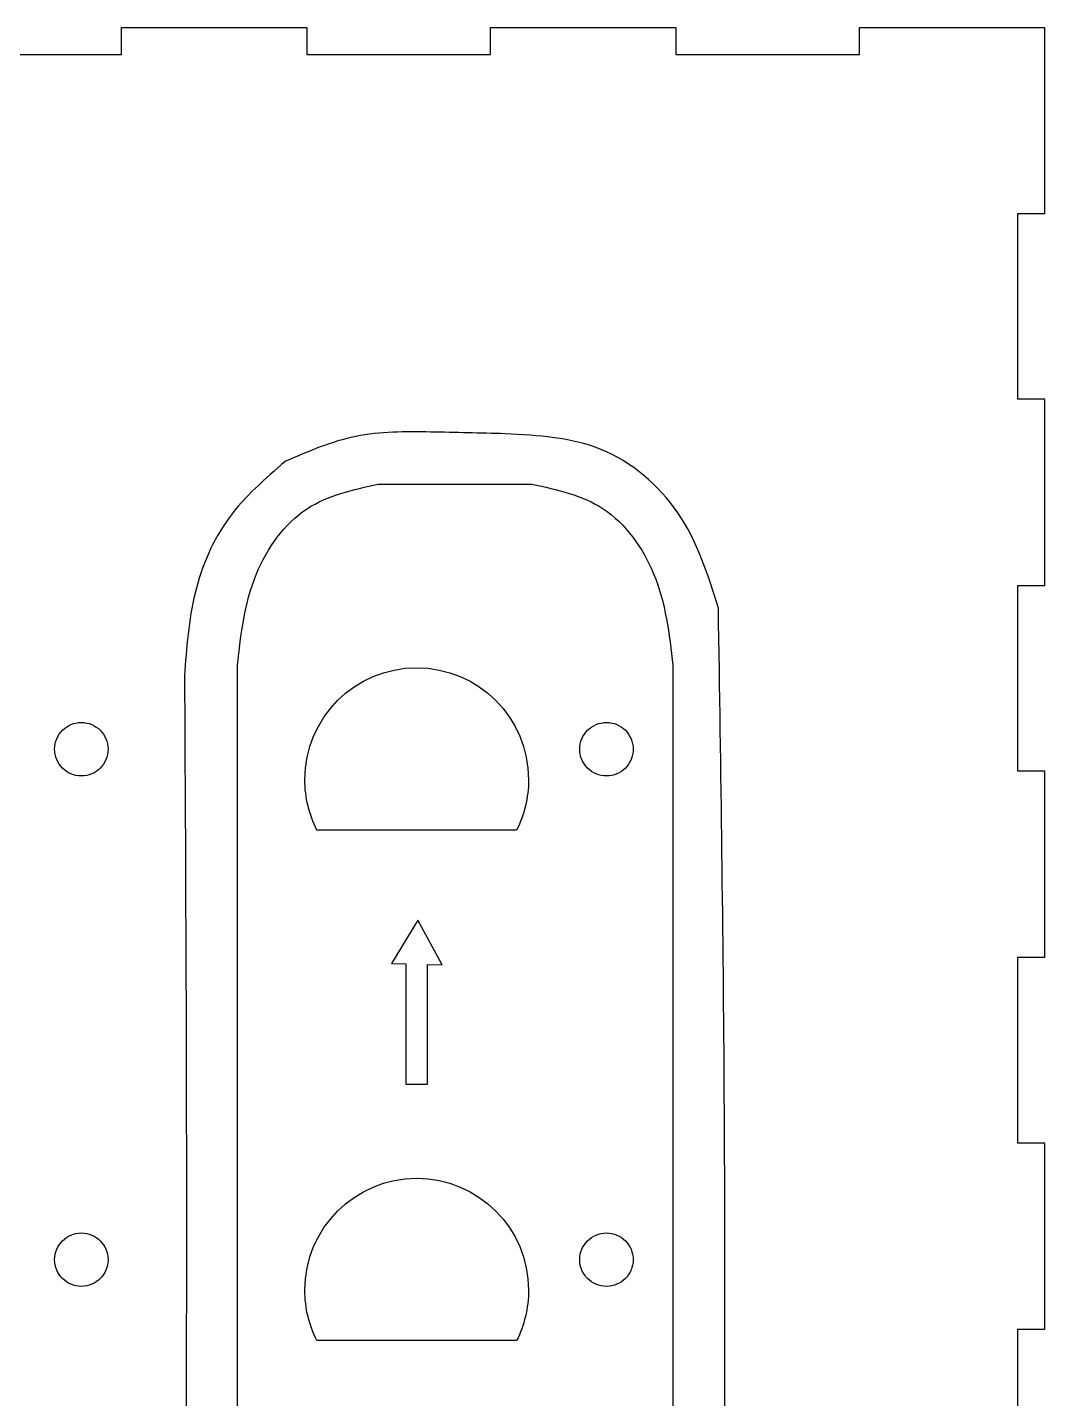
# Model space of a CAD drawing. Extents: x -830 to 230, y -333 to 309.
# Drawn here: x -395.9 to -283.5, y 156.6 to 308 of the extents above; entities that cross this region are included whole.
import ezdxf

# ---------------------------------------------------------------- set-up
doc = ezdxf.new("R2010")
doc.units = 0
doc.layers.add('newlayer', color=7, linetype='CONTINUOUS')

msp = doc.modelspace()

# ---------------------------------------------------------------- linework, layer by layer
at = {"layer": 'newlayer', "color": 7}
for p, q in [((-385.480752, 305.025607), (-385.480752, 308.025607)), ((-385.480752, 308.025607), (-365.006136, 308.025607)), ((-365.006136, 308.025607), (-365.006136, 305.025607)), ((-344.71152, 305.025607), (-344.71152, 308.025607)), ((-344.71152, 308.025607), (-324.236904, 308.025607)), ((-324.236904, 308.025607), (-324.236904, 305.025607)), ((-303.94229, 305.025607), (-303.94229, 308.025607)), ((-303.94229, 308.025607), (-283.512672, 308.025607)), ((-283.512675, 308.025607), (-283.512675, 287.447274)), ((-405.775366, 305.025607), (-385.480752, 305.025607)), ((-365.006136, 305.025607), (-344.71152, 305.025607)), ((-324.236904, 305.025607), (-303.94229, 305.025607)), ((-283.512675, 287.447274), (-286.512675, 287.447274)), ((-286.512675, 287.447274), (-286.512675, 267.003941)), ((-286.512675, 267.003941), (-283.512675, 267.003941)), ((-283.512675, 267.003941), (-283.512675, 246.380608)), ((-357.114198, 257.59835), (-340.140282, 257.59835)), ((-283.512675, 246.380608), (-286.512675, 246.380608)), ((-286.512675, 246.380608), (-286.512675, 225.937274)), ((-378.513467, 236.424016), (-378.513467, 236.424016)), ((-372.675283, 51.29574), (-372.675283, 237.598362)), ((-358.754228, 235.831096), (-357.674362, 236.351912)), ((-357.674362, 236.351912), (-356.539433, 236.767817)), ((-356.539433, 236.767817), (-355.355624, 237.072595)), ((-355.355624, 237.072595), (-354.129142, 237.260021)), ((-354.129142, 237.260021), (-352.866198, 237.32388)), ((-352.866198, 237.32388), (-351.603282, 237.260021)), ((-351.603282, 237.260021), (-350.3768, 237.072595)), ((-350.3768, 237.072595), (-349.192991, 236.767817)), ((-349.192991, 236.767817), (-348.058063, 236.351912)), ((-348.058063, 236.351912), (-346.978196, 235.831096)), ((-324.579169, 237.598362), (-324.579169, 51.29574)), ((-360.723801, 234.499617), (-359.772768, 235.211593)), ((-359.772768, 235.211593), (-358.754228, 235.831096)), ((-346.978196, 235.831096), (-345.959656, 235.211593)), ((-345.959656, 235.211593), (-345.008623, 234.499617)), ((-362.398451, 232.823144), (-361.601089, 233.701397)), ((-361.601089, 233.701397), (-360.723801, 234.499617)), ((-345.008623, 234.499617), (-344.131307, 233.701397)), ((-344.131307, 233.701397), (-343.333973, 232.823144)), ((-363.728508, 230.851435), (-363.109679, 231.871084)), ((-363.109679, 231.871084), (-362.398451, 232.823144)), ((-343.333973, 232.823144), (-342.622745, 231.871084)), ((-342.622745, 231.871084), (-342.003916, 230.851435)), ((-392.355155, 229.979597), (-392.185313, 230.206695)), ((-392.185313, 230.206695), (-391.994926, 230.416186)), ((-391.994926, 230.416186), (-391.785433, 230.606587)), ((-391.785433, 230.606587), (-391.558328, 230.776409)), ((-391.558328, 230.776409), (-391.315109, 230.924175)), ((-391.315109, 230.924175), (-391.057243, 231.048398)), ((-391.057243, 231.048398), (-390.786197, 231.147599)), ((-390.786197, 231.147599), (-390.503495, 231.220288)), ((-390.503495, 231.220288), (-390.210576, 231.264992)), ((-390.210576, 231.264992), (-389.908965, 231.280232)), ((-389.908965, 231.280232), (-389.607326, 231.264992)), ((-389.607326, 231.264992), (-389.314436, 231.220288)), ((-389.314436, 231.220288), (-389.031734, 231.147599)), ((-389.031734, 231.147599), (-388.760688, 231.048398)), ((-388.760688, 231.048398), (-388.502793, 230.924175)), ((-388.502793, 230.924175), (-388.259574, 230.776409)), ((-388.259574, 230.776409), (-388.03247, 230.606587)), ((-388.03247, 230.606587), (-387.822976, 230.416186)), ((-387.822976, 230.416186), (-387.632589, 230.206695)), ((-387.632589, 230.206695), (-387.462776, 229.979597)), ((-364.248756, 229.770416), (-363.728508, 230.851435)), ((-342.003916, 230.851435), (-341.483668, 229.770416)), ((-334.350699, 229.979653), (-334.180857, 230.206752)), ((-334.180857, 230.206752), (-333.99047, 230.416242)), ((-333.99047, 230.416242), (-333.780977, 230.606644)), ((-333.780977, 230.606644), (-333.553872, 230.776465)), ((-333.553872, 230.776465), (-333.310653, 230.924231)), ((-333.310653, 230.924231), (-333.052787, 231.048454)), ((-333.052787, 231.048454), (-332.781741, 231.147655)), ((-332.781741, 231.147655), (-332.499039, 231.220344)), ((-332.499039, 231.220344), (-332.20612, 231.265048)), ((-332.20612, 231.265048), (-331.904509, 231.280288)), ((-331.904509, 231.280288), (-331.60287, 231.265048)), ((-331.60287, 231.265048), (-331.30998, 231.220344)), ((-331.30998, 231.220344), (-331.02725, 231.147655)), ((-331.02725, 231.147655), (-330.756232, 231.048454)), ((-330.756232, 231.048454), (-330.498337, 230.924231)), ((-330.498337, 230.924231), (-330.255118, 230.776465)), ((-330.255118, 230.776465), (-330.028014, 230.606644)), ((-330.028014, 230.606644), (-329.81852, 230.416242)), ((-329.81852, 230.416242), (-329.628133, 230.206752)), ((-329.628133, 230.206752), (-329.45832, 229.979653)), ((-392.858978, 228.330222), (-392.843738, 228.631844)), ((-392.843738, 228.631844), (-392.799034, 228.924752)), ((-392.799034, 228.924752), (-392.726333, 229.207462)), ((-392.726333, 229.207462), (-392.627132, 229.478497)), ((-392.627132, 229.478497), (-392.502898, 229.736369)), ((-392.502898, 229.736369), (-392.355155, 229.979597)), ((-387.462776, 229.979597), (-387.315004, 229.736369)), ((-387.315004, 229.736369), (-387.19077, 229.478497)), ((-387.19077, 229.478497), (-387.091597, 229.207462)), ((-387.091597, 229.207462), (-387.018897, 228.924752)), ((-387.018897, 228.924752), (-386.974193, 228.631844)), ((-386.974193, 228.631844), (-386.958953, 228.330222)), ((-364.968649, 227.449153), (-364.664216, 228.634249)), ((-364.664216, 228.634249), (-364.248756, 229.770416)), ((-341.483668, 229.770416), (-341.068208, 228.634249)), ((-341.068208, 228.634249), (-340.763775, 227.449156)), ((-334.854522, 228.330279), (-334.839282, 228.631901)), ((-334.839282, 228.631901), (-334.794578, 228.924808)), ((-334.794578, 228.924808), (-334.721877, 229.207519)), ((-334.721877, 229.207519), (-334.622676, 229.478553)), ((-334.622676, 229.478553), (-334.498442, 229.736426)), ((-334.498442, 229.736426), (-334.350699, 229.979653)), ((-329.45832, 229.979653), (-329.310548, 229.736426)), ((-329.310548, 229.736426), (-329.186314, 229.478553)), ((-329.186314, 229.478553), (-329.087141, 229.207519)), ((-329.087141, 229.207519), (-329.014441, 228.924808)), ((-329.014441, 228.924808), (-328.969737, 228.631901)), ((-328.969737, 228.631901), (-328.954497, 228.330279)), ((-392.843738, 228.028603), (-392.858978, 228.330222)), ((-392.799034, 227.735696), (-392.843738, 228.028603)), ((-392.726333, 227.452985), (-392.799034, 227.735696)), ((-392.627132, 227.18195), (-392.726333, 227.452985)), ((-392.502898, 226.924078), (-392.627132, 227.18195)), ((-387.19077, 227.18195), (-387.315004, 226.924078)), ((-387.091597, 227.452985), (-387.19077, 227.18195)), ((-387.018897, 227.735696), (-387.091597, 227.452985)), ((-386.974193, 228.028603), (-387.018897, 227.735696)), ((-386.958953, 228.330222), (-386.974193, 228.028603)), ((-365.155875, 226.221351), (-364.968649, 227.449153)), ((-340.763775, 227.449156), (-340.576549, 226.221351)), ((-334.839282, 228.028659), (-334.854522, 228.330279)), ((-334.794578, 227.735752), (-334.839282, 228.028659)), ((-334.721877, 227.453042), (-334.794578, 227.735752)), ((-334.622676, 227.182007), (-334.721877, 227.453042)), ((-334.498442, 226.924135), (-334.622676, 227.182007)), ((-329.186314, 227.182007), (-329.310548, 226.924135)), ((-329.087141, 227.453042), (-329.186314, 227.182007)), ((-329.014441, 227.735752), (-329.087141, 227.453042)), ((-328.969737, 228.028659), (-329.014441, 227.735752)), ((-328.954497, 228.330279), (-328.969737, 228.028659)), ((-392.355155, 226.680851), (-392.502898, 226.924078)), ((-392.185313, 226.453749), (-392.355155, 226.680851)), ((-391.994926, 226.244259), (-392.185313, 226.453749)), ((-391.785433, 226.05386), (-391.994926, 226.244259)), ((-391.558328, 225.884036), (-391.785433, 226.05386)), ((-391.315109, 225.736273), (-391.558328, 225.884036)), ((-391.057243, 225.61205), (-391.315109, 225.736273)), ((-390.786197, 225.512849), (-391.057243, 225.61205)), ((-388.760688, 225.61205), (-389.031734, 225.512849)), ((-388.502793, 225.736273), (-388.760688, 225.61205)), ((-388.259574, 225.884036), (-388.502793, 225.736273)), ((-388.03247, 226.05386), (-388.259574, 225.884036)), ((-387.822976, 226.244259), (-388.03247, 226.05386)), ((-387.632589, 226.453749), (-387.822976, 226.244259)), ((-387.462776, 226.680851), (-387.632589, 226.453749)), ((-387.315004, 226.924078), (-387.462776, 226.680851)), ((-365.219657, 224.957057), (-365.155875, 226.221351)), ((-340.576549, 226.221351), (-340.512739, 224.957057)), ((-334.350699, 226.680907), (-334.498442, 226.924135)), ((-334.180857, 226.453806), (-334.350699, 226.680907)), ((-333.99047, 226.244315), (-334.180857, 226.453806)), ((-333.780977, 226.053917), (-333.99047, 226.244315)), ((-333.553872, 225.884092), (-333.780977, 226.053917)), ((-333.310653, 225.736329), (-333.553872, 225.884092)), ((-333.052787, 225.612106), (-333.310653, 225.736329)), ((-332.781741, 225.512905), (-333.052787, 225.612106)), ((-330.756232, 225.612106), (-331.02725, 225.512905)), ((-330.498337, 225.736329), (-330.756232, 225.612106)), ((-330.255118, 225.884092), (-330.498337, 225.736329)), ((-330.028014, 226.053917), (-330.255118, 225.884092)), ((-329.81852, 226.244315), (-330.028014, 226.053917)), ((-329.628133, 226.453806), (-329.81852, 226.244315)), ((-329.45832, 226.680907), (-329.628133, 226.453806)), ((-329.310548, 226.924135), (-329.45832, 226.680907)), ((-286.512675, 225.937274), (-283.512675, 225.937274)), ((-283.512675, 225.937274), (-283.512675, 205.313942)), ((-390.503495, 225.440157), (-390.786197, 225.512849)), ((-390.210576, 225.395453), (-390.503495, 225.440157)), ((-389.908965, 225.380213), (-390.210576, 225.395453)), ((-389.607326, 225.395453), (-389.908965, 225.380213)), ((-389.314436, 225.440157), (-389.607326, 225.395453)), ((-389.031734, 225.512849), (-389.314436, 225.440157)), ((-365.214436, 224.583564), (-365.220081, 224.957057)), ((-365.220081, 224.957057), (-365.219657, 224.957057)), ((-365.197503, 224.212956), (-365.214436, 224.583564)), ((-365.169563, 223.84537), (-365.197503, 224.212956)), ((-340.534752, 224.213122), (-340.562128, 223.84557)), ((-340.518383, 224.583666), (-340.534752, 224.213122)), ((-340.512739, 224.957057), (-340.518383, 224.583666)), ((-332.499039, 225.440213), (-332.781741, 225.512905)), ((-332.20612, 225.395509), (-332.499039, 225.440213)), ((-331.904509, 225.380269), (-332.20612, 225.395509)), ((-331.60287, 225.395509), (-331.904509, 225.380269)), ((-331.30998, 225.440213), (-331.60287, 225.395509)), ((-331.02725, 225.512905), (-331.30998, 225.440213)), ((-365.130983, 223.480939), (-365.169563, 223.84537)), ((-365.081792, 223.119807), (-365.130983, 223.480939)), ((-365.022186, 222.762105), (-365.081792, 223.119807)), ((-364.952336, 222.407975), (-365.022186, 222.762105)), ((-340.707133, 222.762277), (-340.775996, 222.408105)), ((-340.648431, 223.120005), (-340.707133, 222.762277)), ((-340.60003, 223.481151), (-340.648431, 223.120005)), ((-340.562128, 223.84557), (-340.60003, 223.481151)), ((-364.872439, 222.057554), (-364.952336, 222.407975)), ((-364.782693, 221.710977), (-364.872439, 222.057554)), ((-364.683238, 221.368384), (-364.782693, 221.710977)), ((-364.574328, 221.02991), (-364.683238, 221.368384)), ((-341.042075, 221.368367), (-341.150053, 221.029853)), ((-340.943636, 221.711008), (-341.042075, 221.368367)), ((-340.854877, 222.057636), (-340.943636, 221.711008)), ((-340.775996, 222.408105), (-340.854877, 222.057636)), ((-364.456105, 220.695693), (-364.574328, 221.02991)), ((-364.328738, 220.365874), (-364.456105, 220.695693)), ((-364.192453, 220.040585), (-364.328738, 220.365874)), ((-364.047419, 219.719967), (-364.192453, 220.040585)), ((-363.893834, 219.404154), (-364.047419, 219.719967)), ((-341.674394, 219.719905), (-341.827781, 219.404154)), ((-341.529755, 220.040489), (-341.674394, 219.719905)), ((-341.394062, 220.36577), (-341.529755, 220.040489)), ((-341.267457, 220.695606), (-341.394062, 220.36577)), ((-341.150053, 221.029853), (-341.267457, 220.695606)), ((-362.514698, 219.404154), (-363.893834, 219.404154)), ((-361.135563, 219.404154), (-362.514698, 219.404154)), ((-359.756456, 219.404154), (-361.135563, 219.404154)), ((-358.377321, 219.404154), (-359.756456, 219.404154)), ((-356.998185, 219.404154), (-358.377321, 219.404154)), ((-355.61905, 219.404154), (-356.998185, 219.404154)), ((-354.239943, 219.404154), (-355.61905, 219.404154)), ((-352.860808, 219.404154), (-354.239943, 219.404154)), ((-351.481672, 219.404154), (-352.860808, 219.404154)), ((-350.102537, 219.404154), (-351.481672, 219.404154)), ((-348.72343, 219.404154), (-350.102537, 219.404154)), ((-347.344294, 219.404154), (-348.72343, 219.404154)), ((-345.965159, 219.404154), (-347.344294, 219.404154)), ((-344.586024, 219.404154), (-345.965159, 219.404154)), ((-343.206917, 219.404154), (-344.586024, 219.404154)), ((-341.827781, 219.404154), (-343.206917, 219.404154)), ((-283.512675, 205.313942), (-286.512675, 205.313942)), ((-286.512675, 205.313942), (-286.512675, 184.870608)), ((-286.512675, 184.870608), (-283.512675, 184.870608)), ((-283.512675, 184.870608), (-283.512675, 164.247275)), ((-357.674362, 179.981015), (-356.539433, 180.39692)), ((-356.539433, 180.39692), (-355.355624, 180.701697)), ((-355.355624, 180.701697), (-354.129142, 180.889124)), ((-354.129142, 180.889124), (-352.866198, 180.952982)), ((-352.866198, 180.952982), (-351.603282, 180.889124)), ((-351.603282, 180.889124), (-350.3768, 180.701697)), ((-350.3768, 180.701697), (-349.192991, 180.39692)), ((-349.192991, 180.39692), (-348.058063, 179.981015)), ((-360.723801, 178.12872), (-359.772768, 178.840696)), ((-359.772768, 178.840696), (-358.754228, 179.460199)), ((-358.754228, 179.460199), (-357.674362, 179.981015)), ((-348.058063, 179.981015), (-346.978196, 179.460199)), ((-346.978196, 179.460199), (-345.959656, 178.840696)), ((-345.959656, 178.840696), (-345.008623, 178.12872)), ((-362.398451, 176.452246), (-361.601089, 177.330499)), ((-361.601089, 177.330499), (-360.723801, 178.12872)), ((-345.008623, 178.12872), (-344.131307, 177.330499)), ((-344.131307, 177.330499), (-343.333973, 176.452246)), ((-363.109679, 175.500187), (-362.398451, 176.452246)), ((-343.333973, 176.452246), (-342.622745, 175.500187)), ((-391.994926, 174.045289), (-391.785433, 174.23569)), ((-391.785433, 174.23569), (-391.558328, 174.405511)), ((-391.558328, 174.405511), (-391.315109, 174.553277)), ((-391.315109, 174.553277), (-391.057243, 174.6775)), ((-391.057243, 174.6775), (-390.786197, 174.776701)), ((-390.786197, 174.776701), (-390.503495, 174.849391)), ((-390.503495, 174.849391), (-390.210576, 174.894095)), ((-390.210576, 174.894095), (-389.908965, 174.909335)), ((-389.908965, 174.909335), (-389.607326, 174.894095)), ((-389.607326, 174.894095), (-389.314436, 174.849391)), ((-389.314436, 174.849391), (-389.031734, 174.776701)), ((-389.031734, 174.776701), (-388.760688, 174.6775)), ((-388.760688, 174.6775), (-388.502793, 174.553277)), ((-388.502793, 174.553277), (-388.259574, 174.405511)), ((-388.259574, 174.405511), (-388.03247, 174.23569)), ((-388.03247, 174.23569), (-387.822976, 174.045289)), ((-364.248756, 173.399519), (-363.728508, 174.480537)), ((-363.728508, 174.480537), (-363.109679, 175.500187)), ((-342.622745, 175.500187), (-342.003916, 174.480537)), ((-342.003916, 174.480537), (-341.483668, 173.399519)), ((-333.99047, 174.045345), (-333.780977, 174.235746)), ((-333.780977, 174.235746), (-333.553872, 174.405568)), ((-333.553872, 174.405568), (-333.310653, 174.553334)), ((-333.310653, 174.553334), (-333.052787, 174.677557)), ((-333.052787, 174.677557), (-332.781741, 174.776758)), ((-332.781741, 174.776758), (-332.499039, 174.849447)), ((-332.499039, 174.849447), (-332.20612, 174.894151)), ((-332.20612, 174.894151), (-331.904509, 174.909391)), ((-331.904509, 174.909391), (-331.60287, 174.894151)), ((-331.60287, 174.894151), (-331.30998, 174.849447)), ((-331.30998, 174.849447), (-331.02725, 174.776758)), ((-331.02725, 174.776758), (-330.756232, 174.677557)), ((-330.756232, 174.677557), (-330.498337, 174.553334)), ((-330.498337, 174.553334), (-330.255118, 174.405568)), ((-330.255118, 174.405568), (-330.028014, 174.235746)), ((-330.028014, 174.235746), (-329.81852, 174.045345)), ((-392.799034, 172.553854), (-392.726333, 172.836565)), ((-392.726333, 172.836565), (-392.627132, 173.1076)), ((-392.627132, 173.1076), (-392.502898, 173.365472)), ((-392.502898, 173.365472), (-392.355155, 173.608699)), ((-392.355155, 173.608699), (-392.185313, 173.835798)), ((-392.185313, 173.835798), (-391.994926, 174.045289)), ((-387.822976, 174.045289), (-387.632589, 173.835798)), ((-387.632589, 173.835798), (-387.462776, 173.608699)), ((-387.462776, 173.608699), (-387.315004, 173.365472)), ((-387.315004, 173.365472), (-387.19077, 173.1076)), ((-387.19077, 173.1076), (-387.091597, 172.836565)), ((-387.091597, 172.836565), (-387.018897, 172.553854)), ((-364.664216, 172.263352), (-364.248756, 173.399519)), ((-341.483668, 173.399519), (-341.068208, 172.263352)), ((-334.794578, 172.553911), (-334.721877, 172.836621)), ((-334.721877, 172.836621), (-334.622676, 173.107656)), ((-334.622676, 173.107656), (-334.498442, 173.365528)), ((-334.498442, 173.365528), (-334.350699, 173.608756)), ((-334.350699, 173.608756), (-334.180857, 173.835854)), ((-334.180857, 173.835854), (-333.99047, 174.045345)), ((-329.81852, 174.045345), (-329.628133, 173.835854)), ((-329.628133, 173.835854), (-329.45832, 173.608756)), ((-329.45832, 173.608756), (-329.310548, 173.365528)), ((-329.310548, 173.365528), (-329.186314, 173.107656)), ((-329.186314, 173.107656), (-329.087141, 172.836621)), ((-329.087141, 172.836621), (-329.014441, 172.553911)), ((-392.858978, 171.959325), (-392.843738, 172.260947)), ((-392.843738, 171.657706), (-392.858978, 171.959325)), ((-392.843738, 172.260947), (-392.799034, 172.553854)), ((-392.799034, 171.364798), (-392.843738, 171.657706)), ((-392.726333, 171.082088), (-392.799034, 171.364798)), ((-387.018897, 171.364798), (-387.091597, 171.082088)), ((-387.018897, 172.553854), (-386.974193, 172.260947)), ((-386.974193, 171.657706), (-387.018897, 171.364798)), ((-386.974193, 172.260947), (-386.958953, 171.959325)), ((-386.958953, 171.959325), (-386.974193, 171.657706)), ((-364.968649, 171.078255), (-364.664216, 172.263352)), ((-341.068208, 172.263352), (-340.763775, 171.078255)), ((-334.854522, 171.959381), (-334.839282, 172.261004)), ((-334.839282, 171.657762), (-334.854522, 171.959381)), ((-334.839282, 172.261004), (-334.794578, 172.553911)), ((-334.794578, 171.364855), (-334.839282, 171.657762)), ((-334.721877, 171.082144), (-334.794578, 171.364855)), ((-329.014441, 171.364855), (-329.087141, 171.082144)), ((-329.014441, 172.553911), (-328.969737, 172.261004)), ((-328.969737, 171.657762), (-329.014441, 171.364855)), ((-328.969737, 172.261004), (-328.954497, 171.959381)), ((-328.954497, 171.959381), (-328.969737, 171.657762)), ((-392.627132, 170.811053), (-392.726333, 171.082088)), ((-392.502898, 170.553181), (-392.627132, 170.811053)), ((-392.355155, 170.309953), (-392.502898, 170.553181)), ((-392.185313, 170.082852), (-392.355155, 170.309953)), ((-391.994926, 169.873361), (-392.185313, 170.082852)), ((-391.785433, 169.682963), (-391.994926, 169.873361)), ((-391.558328, 169.513138), (-391.785433, 169.682963)), ((-388.03247, 169.682963), (-388.259574, 169.513138)), ((-387.822976, 169.873361), (-388.03247, 169.682963)), ((-387.632589, 170.082852), (-387.822976, 169.873361)), ((-387.462776, 170.309953), (-387.632589, 170.082852)), ((-387.315004, 170.553181), (-387.462776, 170.309953)), ((-387.19077, 170.811053), (-387.315004, 170.553181)), ((-387.091597, 171.082088), (-387.19077, 170.811053)), ((-365.219657, 168.58616), (-365.155875, 169.850453)), ((-365.155875, 169.850453), (-364.968649, 171.078255)), ((-340.763775, 171.078255), (-340.576549, 169.850453)), ((-340.576549, 169.850453), (-340.512739, 168.58616)), ((-334.622676, 170.811109), (-334.721877, 171.082144)), ((-334.498442, 170.553237), (-334.622676, 170.811109)), ((-334.350699, 170.31001), (-334.498442, 170.553237)), ((-334.180857, 170.082908), (-334.350699, 170.31001)), ((-333.99047, 169.873418), (-334.180857, 170.082908)), ((-333.780977, 169.683019), (-333.99047, 169.873418)), ((-333.553872, 169.513195), (-333.780977, 169.683019)), ((-330.028014, 169.683019), (-330.255118, 169.513195)), ((-329.81852, 169.873418), (-330.028014, 169.683019)), ((-329.628133, 170.082908), (-329.81852, 169.873418)), ((-329.45832, 170.31001), (-329.628133, 170.082908)), ((-329.310548, 170.553237), (-329.45832, 170.31001)), ((-329.186314, 170.811109), (-329.310548, 170.553237)), ((-329.087141, 171.082144), (-329.186314, 170.811109)), ((-391.315109, 169.365375), (-391.558328, 169.513138)), ((-391.057243, 169.241152), (-391.315109, 169.365375)), ((-390.786197, 169.141951), (-391.057243, 169.241152)), ((-390.503495, 169.069259), (-390.786197, 169.141951)), ((-390.210576, 169.024555), (-390.503495, 169.069259)), ((-389.908965, 169.009344), (-390.210576, 169.024555)), ((-389.607326, 169.024555), (-389.908965, 169.009344)), ((-389.314436, 169.069259), (-389.607326, 169.024555)), ((-389.031734, 169.141951), (-389.314436, 169.069259)), ((-388.760688, 169.241152), (-389.031734, 169.141951)), ((-388.502793, 169.365375), (-388.760688, 169.241152)), ((-388.259574, 169.513138), (-388.502793, 169.365375)), ((-365.214436, 168.212667), (-365.220081, 168.58616)), ((-365.220081, 168.58616), (-365.219657, 168.58616)), ((-365.197503, 167.842058), (-365.214436, 168.212667)), ((-340.518383, 168.212769), (-340.534752, 167.842225)), ((-340.512739, 168.58616), (-340.518383, 168.212769)), ((-333.310653, 169.365432), (-333.553872, 169.513195)), ((-333.052787, 169.241209), (-333.310653, 169.365432)), ((-332.781741, 169.142008), (-333.052787, 169.241209)), ((-332.499039, 169.069316), (-332.781741, 169.142008)), ((-332.20612, 169.024612), (-332.499039, 169.069316)), ((-331.904509, 169.0094), (-332.20612, 169.024612)), ((-331.60287, 169.024612), (-331.904509, 169.0094)), ((-331.30998, 169.069316), (-331.60287, 169.024612)), ((-331.02725, 169.142008), (-331.30998, 169.069316)), ((-330.756232, 169.241209), (-331.02725, 169.142008)), ((-330.498337, 169.365432), (-330.756232, 169.241209)), ((-330.255118, 169.513195), (-330.498337, 169.365432)), ((-365.169563, 167.474472), (-365.197503, 167.842058)), ((-365.130983, 167.110042), (-365.169563, 167.474472)), ((-365.081792, 166.74891), (-365.130983, 167.110042)), ((-365.022186, 166.391208), (-365.081792, 166.74891)), ((-340.648431, 166.749108), (-340.707133, 166.39138)), ((-340.60003, 167.110253), (-340.648431, 166.749108)), ((-340.562128, 167.474673), (-340.60003, 167.110253)), ((-340.534752, 167.842225), (-340.562128, 167.474673)), ((-364.952336, 166.037078), (-365.022186, 166.391208)), ((-364.872439, 165.686657), (-364.952336, 166.037078)), ((-364.782693, 165.340079), (-364.872439, 165.686657)), ((-364.683238, 164.997487), (-364.782693, 165.340079)), ((-340.943636, 165.34011), (-341.042075, 164.99747)), ((-340.854877, 165.686739), (-340.943636, 165.34011)), ((-340.775996, 166.037208), (-340.854877, 165.686739)), ((-340.707133, 166.39138), (-340.775996, 166.037208)), ((-364.574328, 164.659012), (-364.683238, 164.997487)), ((-364.456105, 164.324796), (-364.574328, 164.659012)), ((-364.328738, 163.994977), (-364.456105, 164.324796)), ((-364.192453, 163.669688), (-364.328738, 163.994977)), ((-364.047419, 163.349069), (-364.192453, 163.669688)), ((-341.529755, 163.669592), (-341.674394, 163.349007)), ((-341.394062, 163.994873), (-341.529755, 163.669592)), ((-341.267457, 164.324709), (-341.394062, 163.994873)), ((-341.150053, 164.658956), (-341.267457, 164.324709)), ((-341.042075, 164.99747), (-341.150053, 164.658956)), ((-283.512675, 164.247275), (-286.512675, 164.247275)), ((-286.512675, 164.247275), (-286.512675, 143.803941)), ((-363.893834, 163.033257), (-364.047419, 163.349069)), ((-362.514698, 163.033257), (-363.893834, 163.033257)), ((-361.135563, 163.033257), (-362.514698, 163.033257)), ((-359.756456, 163.033257), (-361.135563, 163.033257)), ((-358.377321, 163.033257), (-359.756456, 163.033257)), ((-356.998185, 163.033257), (-358.377321, 163.033257)), ((-355.61905, 163.033257), (-356.998185, 163.033257)), ((-354.239943, 163.033257), (-355.61905, 163.033257)), ((-352.860808, 163.033257), (-354.239943, 163.033257)), ((-351.481672, 163.033257), (-352.860808, 163.033257)), ((-350.102537, 163.033257), (-351.481672, 163.033257)), ((-348.72343, 163.033257), (-350.102537, 163.033257)), ((-347.344294, 163.033257), (-348.72343, 163.033257)), ((-345.965159, 163.033257), (-347.344294, 163.033257)), ((-344.586024, 163.033257), (-345.965159, 163.033257)), ((-343.206917, 163.033257), (-344.586024, 163.033257)), ((-341.827781, 163.033257), (-343.206917, 163.033257)), ((-341.674394, 163.349007), (-341.827781, 163.033257))]:
    msp.add_line(p, q, dxfattribs=at)
at = {"layer": 'newlayer', "color": 1}
for p, q in [((-352.742923, 209.433952), (-355.662174, 204.662632)), ((-350.070646, 204.521521), (-352.742923, 209.433952)), ((-352.742923, 209.433952), (-352.742923, 209.433952)), ((-355.662174, 204.662632), (-354.065868, 204.618535)), ((-354.065868, 204.618535), (-354.065868, 191.336452)), ((-351.666979, 191.336452), (-351.666979, 204.565618)), ((-351.666979, 204.565618), (-350.070646, 204.521521)), ((-354.065868, 191.336452), (-351.666979, 191.336452))]:
    msp.add_line(p, q, dxfattribs=at)
at = {"layer": 'newlayer', "color": 7}
for points, knots in [([(-343.11106, 263.155767), (-345.849568, 263.228614), (-351.328801, 263.374368), (-359.709389, 263.422176), (-364.813616, 261.219944), (-367.364419, 260.119394)], [0, 0, 0, 0, 8.24494, 16.496555, 24.7397, 24.7397, 24.7397, 24.7397]), ([(-319.540791, 243.916818), (-320.693088, 247.586583), (-322.96119, 254.809898), (-332.084293, 262.569647), (-339.47402, 262.962443), (-343.11106, 263.155767)], [0, 0, 0, 0, 11.411323, 22.461275, 33.170695, 33.170695, 33.170695, 33.170695]), ([(-367.364419, 260.119394), (-369.615033, 258.179084), (-374.189516, 254.235307), (-377.862195, 245.602863), (-378.295523, 239.495654), (-378.513467, 236.424016)], [0, 0, 0, 0, 8.823386, 17.933969, 27.152799, 27.152799, 27.152799, 27.152799]), ([(-372.675283, 237.598362), (-372.283864, 241.035493), (-371.548315, 247.494505), (-365.732413, 255.705262), (-359.902358, 256.9859), (-357.114198, 257.59835)], [0, 0, 0, 0, 10.329228, 19.410555, 27.734376, 27.734376, 27.734376, 27.734376]), ([(-340.140282, 257.59835), (-337.35212, 256.985899), (-331.522061, 255.705262), (-325.706143, 247.494509), (-324.97059, 241.035493), (-324.579169, 237.598362)], [0, 0, 0, 0, 8.323828, 17.405163, 27.734392, 27.734392, 27.734392, 27.734392]), ([(-318.992687, 82.083738), (-318.964861, 100.065962), (-318.909209, 136.0307), (-318.718953, 189.97776), (-319.266855, 225.937774), (-319.540791, 243.916818)], [0, 0, 0, 0, 53.947056, 107.894982, 161.83713, 161.83713, 161.83713, 161.83713]), ([(-378.513467, 236.424016), (-378.403698, 215.257304), (-378.184158, 172.923421), (-378.586737, 109.422409), (-378.098183, 67.09104), (-377.853914, 45.926048)], [0, 0, 0, 0, 63.500696, 127.002775, 190.500699, 190.500699, 190.500699, 190.500699])]:
    msp.add_open_spline(points, degree=3, knots=knots, dxfattribs=at)

doc.saveas('drawing.dxf')
